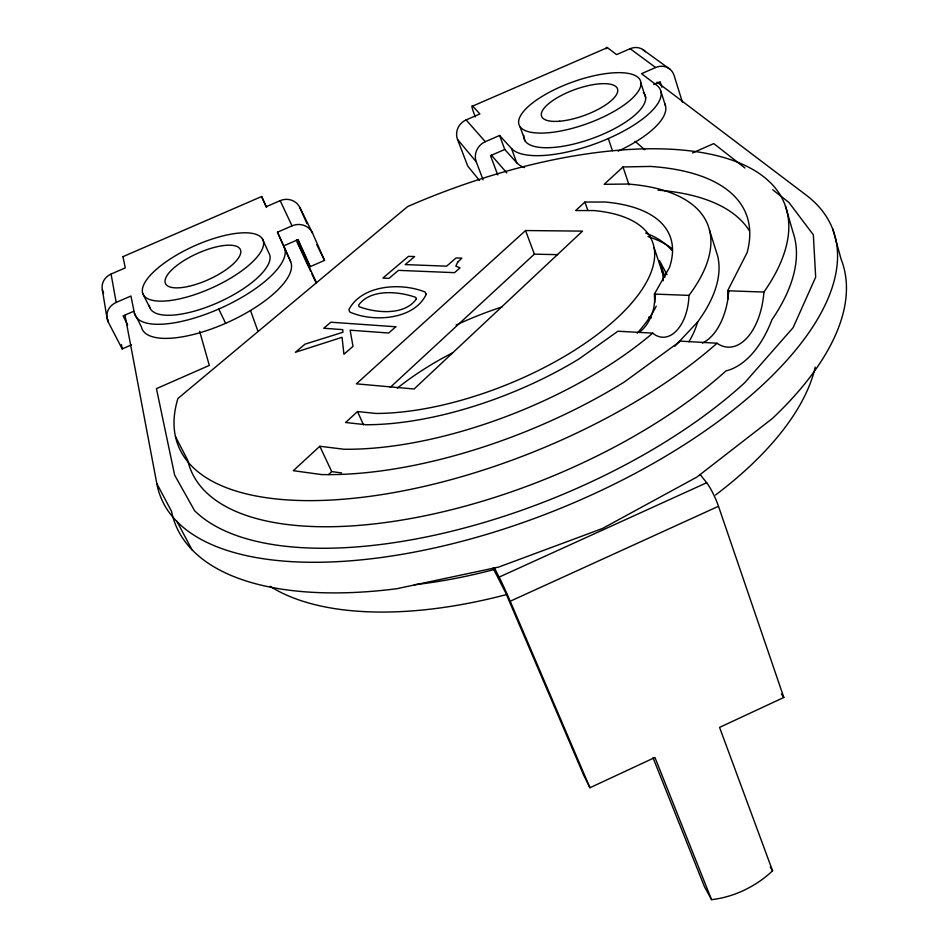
<?xml version="1.0" encoding="UTF-8"?>
<svg xmlns="http://www.w3.org/2000/svg" width="947" height="947" viewBox="0 0 947 947"><rect width="100%" height="100%" fill="white"/><g stroke="black" fill="none" stroke-linecap="round" stroke-linejoin="round"><path stroke-width="1.42" d="M655.561 294.126L653.856 307.609A40.946 24.646 -87.4 0 1 639.426 332.089M728.847 290.836L727.793 299.714A58.607 33.69 -87.3 0 1 702.343 343.063M727.852 299.193L727.627 290.788L747.076 252.707A286.929 120.518 -21.8 0 0 650.364 166.435L623.008 166.956L604.174 184.31L627.849 184.038A247.404 103.661 -21.8 0 1 688.966 295.381A41.561 24.433 -87.2 0 1 652.708 333.131A247.404 103.661 -21.8 0 1 344.01 449.245L319.814 446.262L293.31 470.683L321.364 474.554A286.929 120.518 -21.8 0 0 624.345 381.984L680.36 341.121L717.021 343.24A59.507 33.323 -87.2 0 0 763.921 292.055A326.395 137.469 -21.8 0 0 715.731 155.403A326.395 137.469 -21.8 0 0 407.601 206.588L177.918 398.498A326.395 137.469 -21.8 0 0 353.776 498.252A326.395 137.469 -21.8 0 0 717.021 343.24M654.72 302.768L654.401 294.079L669.446 267.516A208.139 87.029 -21.8 0 0 604.884 201.995L584.903 202.066L575.681 210.554L593.923 210.554A189.767 79.276 -21.8 0 1 617.456 317.719A189.767 79.276 -21.8 0 1 376.054 413.46L357.504 411.543L345.608 422.504L365.968 424.73A208.139 87.029 -21.8 0 0 579.079 358.901L617.929 331.225L652.708 333.131M674.844 346.223L697.679 321.933A245.427 105.969 -21.8 0 0 717.554 255.666L709.492 230.085M328.562 474.53L331.699 471.594L341.642 472.944M390.176 387.441L534.357 254.163L557.653 254.648M525.561 230.547L356.38 383.843L414.088 388.992L582.535 231.115L525.561 230.547L534.357 254.163M493.044 568.07L505.722 592.905L583.731 775.262L589.945 787.738L654.945 757.482L711.54 899.65A83.348 62.514 -30.7 0 0 772.563 870.79L719.566 727.391L783.832 697.466L718.489 506.278A18.869 2.948 65.2 0 0 706.675 482.745L700.164 474.542M589.945 787.738L510.22 601.227L718.489 506.278M494.441 567.963L499.128 577.102L706.675 482.745M692.458 152.952L713.766 143.589L744.958 168.021M133.787 311.255L123.098 315.919L127.656 324.797M312.605 233.27A15.803 14.951 -19.7 0 0 292.031 225.86L277.471 232.193L283.65 245.9L298.139 239.579L310.202 266.652L324.537 260.378L312.605 233.27L300.01 207.89A15.199 14.489 -18.2 0 0 280.17 200.657L266.166 206.73L261.644 196.526L122.98 256.649L125.253 267.906L111.071 274.062A15.614 14.406 -0.4 0 0 103.602 293.298M524.591 167.595A80.069 28.517 -19.8 0 1 516.742 162.766L504.751 149.46L490.522 155.663L497.755 174.97M653.738 84.484L660.118 81.702L661.894 87.29M107.922 319.423L108.396 322.335L122.199 348.922L131.467 344.862M479.502 180.522L467.747 166.08L457.519 139.41A15.116 14.217 -48.2 0 1 466.125 119.926L479.88 113.948L472.671 106.076L607.418 47.634L616.568 54.606L630.146 48.711A15.27 13.779 -58.1 0 1 645.369 51.765M108.396 322.335A16.229 14.88 -2.3 0 1 116.185 302.436L130.935 296.009L134.379 313.031L141.375 326.786A81.56 29.381 -24.5 0 0 225.374 323.424A81.56 29.381 -24.5 0 0 290.611 261.573L283.65 245.9M483.077 179.776L476.27 161.878A15.708 14.655 -46.7 0 1 485.29 141.707L499.578 135.48L511.51 148.513L516.742 162.766M682.42 102.205L674.146 75.582A15.862 14.193 -56.7 0 0 655.644 67.521L641.545 73.665L656.662 85.194A80.412 28.055 -19.9 0 1 608.081 138.641A80.412 28.055 -19.9 0 1 511.51 148.513M727.627 290.788L763.921 292.055M654.401 294.079L688.966 295.381M642.622 49.433L670.062 69.32M630.146 48.711L655.644 67.521M657.135 82.188L806.335 195.236A361.766 158.978 -21.8 0 1 584.429 498.146A361.766 158.978 -21.8 0 1 156.811 483.586L125.028 315.387M772.693 189.731L788.863 202.398L813.343 234.809L815.675 277.14L793.113 327.662L744.733 382.695A341.595 149.875 -21.8 0 1 194.585 510.682L174.639 475.074L156.444 388.637L209.311 365.424L199.663 331.355M635.046 141.257L644.777 149.768M466.125 119.926L485.29 141.707M491.398 155.201L506.787 172.899M457.519 139.41L476.27 161.878M781.393 694.033L783.832 697.466M770.278 867.014L772.563 870.79M711.54 899.65L704.485 886.783L653.004 757.707M667.008 274.654L659.408 260.461L664.972 277.14M156.811 483.586L171.525 511.309A358.286 162.837 -21.7 0 0 396.757 588.726L498.738 567.052L602.552 528.462L696.968 477.016L772.302 418.562A358.286 162.837 -21.7 0 0 841.161 259.383L832.697 228.736M176.84 521.229L192.028 549.84M175.503 436.626L187.755 460.337A323.756 140.499 -21.8 0 0 402.629 519.939A323.756 140.499 -21.8 0 0 725.994 370.904A111.45 62.81 -87.7 0 0 771.983 319.589L772.207 319.34A323.756 140.499 -21.8 0 0 792.923 231.968L785.43 206.02M142.855 293.807L149.851 307.716M316.772 244.669L324.537 260.378M261.644 196.526L266.581 207.452M218.757 309.042L225.623 323.318M280.17 200.657L292.031 225.86M297.796 240.207L310.202 266.652M319.814 446.262L331.699 471.594M296.518 239.899L316.476 282.62M297.074 242.16L310.711 271.387M311.954 274.038L316.286 283.342M262.402 238.928L268.818 252.967A65.521 23.119 -24.4 0 1 216.958 303.04A65.521 23.119 -24.4 0 1 149.283 305.325M277.471 232.193L290.611 261.573M357.504 411.543L363.47 424.765M300.01 207.89L306.958 223.67M475.299 116.872L473.737 112.729A10.524 1.267 67.1 0 1 472.671 106.076M499.578 135.48L504.751 149.46M519.998 126.685L525.218 141.056M250.553 310.675L257.986 331.308M584.903 202.066L587.838 210.423M623.008 166.956L629.009 184.866M608.317 138.546L612.401 150.656M654.069 247.641L662.533 272.961M640.977 83.229A64.597 22.065 -19.9 0 1 549.958 132.604A64.597 22.065 -19.9 0 1 548.431 92.759A64.597 22.065 -19.9 0 1 640.977 83.229L645.688 97.884M660.923 91.421L665.528 105.969M111.071 274.062L116.185 302.436M121.441 344.661L122.199 348.922M102.347 289.711L107.094 318.642M815.225 367.152A310.083 148.016 -21.7 0 1 715.565 494.985M507.107 594.408A310.083 148.016 -21.7 0 1 269.99 586.264M493.517 569.68A312.534 145.4 -21.7 0 1 414.312 584.749M284.325 247.629A81.916 28.919 -24.4 0 1 218.497 309.148A81.916 28.919 -24.4 0 1 134.379 313.031M606.151 48.747A10.464 2.083 67.9 0 1 607.418 47.634M664.664 103.625A80.069 28.517 -19.8 0 1 618.166 151.153M122.98 256.649A11.281 0.935 64.9 0 1 123.477 257.028M499.128 577.102A19.047 0.592 65.7 0 1 510.22 601.227M643.333 92.486A64.313 22.432 -19.9 0 1 591.911 138.593A64.313 22.432 -19.9 0 1 523.833 135.362M645.629 233.033A206.482 88.971 -21.8 0 1 671.754 250.363M661.48 268.794A188.252 81.051 -21.8 0 1 663.184 280.797M656.235 306.177A188.252 81.051 -21.8 0 1 637.165 333.214M697.679 321.933A64.68 38.034 -87.2 0 1 688.812 341.796M647.937 236.561A212.021 92.261 -21.8 0 1 671.553 248.303M658.106 190.146A284.633 123.181 -21.8 0 1 749.479 230.938M397.397 388.116A187.672 88.959 -21.7 0 1 452.548 352.84M648.588 317.127A187.672 88.959 -21.7 0 1 651.465 317.932M456.052 325.093A189.128 87.373 -21.7 0 1 502.028 306.923M426.233 294.328C414.028 320.098 372.81 322.477 349.727 311.977L348.863 309.669C361.991 284.514 401.67 282.384 425.132 292.055L426.233 294.328M416.254 299.098C404.452 315.967 375.308 312.912 358.925 306.603L358.676 304.993C370.845 288.468 399.326 291.392 415.911 297.453L416.254 299.098M457.661 262.212L455.827 266.131L460.005 267.871L454.548 272.665L398.438 270.357L389.063 278.335L382.896 278.051L408.477 256.365L414.632 256.566L405.198 264.592L446.617 266.166L456.04 257.963L461.828 258.164L457.661 262.212M395.81 326.774L388.696 333.024L350.13 330.183L353.006 346.353L343.927 354.261L342.068 337.31L295.369 352.308L304.958 344.175L342.932 332.267L342.778 329.639L323.744 328.242L330.846 322.217L395.81 326.774M188.477 286.408A41.123 14.205 -24.4 0 0 240.491 249.878A41.123 14.205 -24.4 0 0 179.776 263.349A41.123 14.205 -24.4 0 0 188.477 286.408M559.594 121.216A40.366 13.779 -19.9 0 0 617.752 90.817A40.366 13.779 -19.9 0 0 561.24 95.517A40.366 13.779 -19.9 0 0 559.594 121.216M169.501 300.601A65.817 22.74 -24.4 0 0 263.526 244.918A65.817 22.74 -24.4 0 0 175.834 255.501A65.817 22.74 -24.4 0 0 169.501 300.601"/></g></svg>
